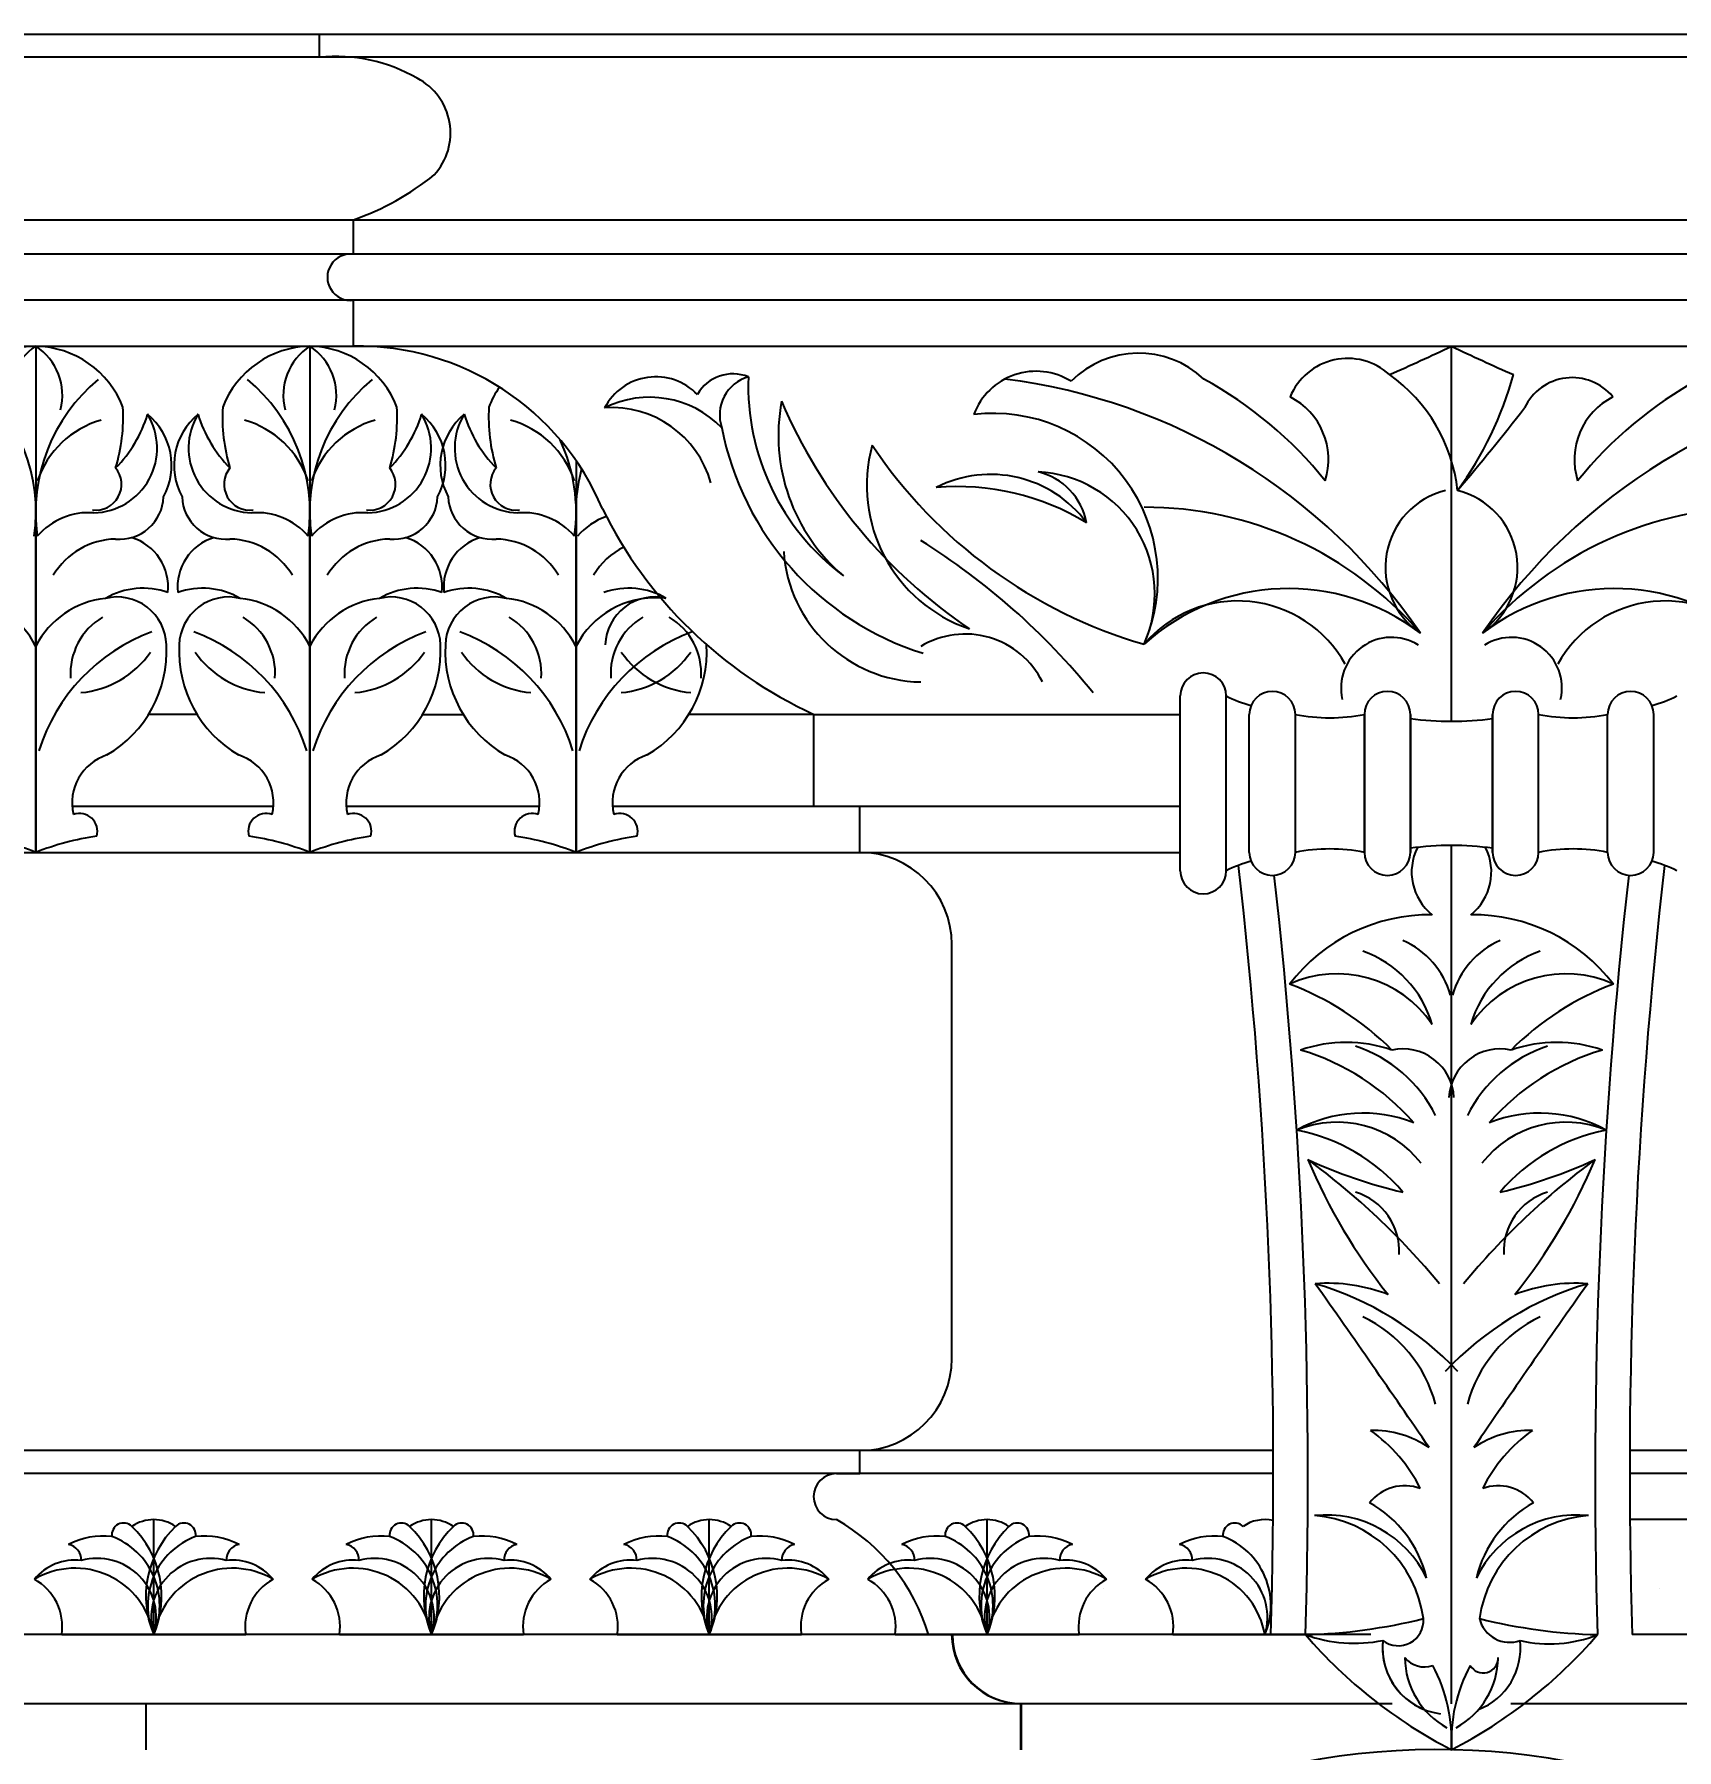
# Model space of a CAD drawing. Header units: millimetres. Extents: x 1155 to 2227, y 540 to 1342.
# Drawn here: x 1469.55 to 1487.39, y 1119.31 to 1137.94 of the extents above; entities that cross this region are included whole.
import ezdxf

# ---------------------------------------------------------------- set-up
doc = ezdxf.new("R2010")
doc.units = ezdxf.units.MM
doc.layers.add('dimension', color=4, linetype='Continuous')
doc.styles.get("Standard").update_dxf_attribs({"font": 'arial.ttf'})
doc.dimstyles.new('25', dxfattribs={"dimscale": 1.5, "dimtxt": 1, "dimasz": 0.5, "dimexe": 0.1875, "dimexo": 1, "dimgap": 0.125, "dimtad": 0, "dimtih": 1, "dimtoh": 1, "dimdec": 4, "dimzin": 4, "dimdsep": 46, "dimlunit": 4, "dimtxsty": 'Standard', "dimblk1": 'CLOSEDBLANK', "dimblk2": 'CLOSEDBLANK', "dimsah": 1, "dimcen": -1, "dimclrd": 256, "dimclre": 256, "dimclrt": 256, "dimadec": 0, "dimazin": 0, "dimtfac": 1, "dimtdec": 4, "dimtofl": 0, "dimtmove": 0, "dimatfit": 3, "dimldrblk": 'CLOSEDBLANK', "dimfxl": 1, "dimtolj": 1, "dimtzin": 4, "dimarcsym": 0})

# ---------------------------------------------------------------- blocks, each defined once
blk = doc.blocks.new('_CLOSEDBLANK')
at = {"color": 0, "linetype": 'ByBlock'}
for p, q in [((-1, 0.167), (0, 0)), ((-1, 0.167), (-1, -0.167)), ((0, 0), (-1, -0.167))]:
    blk.add_line(p, q, dxfattribs=at)
blk = doc.blocks.new('*D280')
at = {"layer": 'Defpoints', "color": 0, "transparency": 16777216}
for p in [(1506.365, 1142.233), (1411.683, 1137.945), (1506.365, 1137.695)]:
    blk.add_point(p, dxfattribs=at)
at = {"layer": 'dimension', "lineweight": -2, "transparency": 16777216}
for p, q in [((1411.683, 1139.445), (1411.683, 1142.515)), ((1506.365, 1139.195), (1506.365, 1142.515)), ((1412.433, 1142.233), (1455.213, 1142.233)), ((1505.615, 1142.233), (1462.835, 1142.233))]:
    blk.add_line(p, q, dxfattribs=at)
at = {"layer": 'dimension', "lineweight": -2, "transparency": 16777216, "xscale": 0.75, "yscale": 0.75, "zscale": 0.75, "rotation": 180}
blk.add_blockref('_CLOSEDBLANK', (1411.683, 1142.233), dxfattribs=at)
at = {"layer": 'dimension', "lineweight": -2, "transparency": 16777216, "xscale": 0.75, "yscale": 0.75, "zscale": 0.75}
blk.add_blockref('_CLOSEDBLANK', (1506.365, 1142.233), dxfattribs=at)
at = {"layer": 'dimension', "transparency": 16777216, "insert": (1459.024, 1142.233), "char_height": 1.5, "attachment_point": 5}
blk.add_mtext('\\A1;7\'-10{\\H1.000000x;\\S11/16;}"', dxfattribs=at)

msp = doc.modelspace()

# ---------------------------------------------------------------- linework, layer by layer
at = {"color": 0}
for p, q in [((1411.68296, 1137.94461), (1506.36505, 1137.94461)), ((1472.64993, 1137.69461), (1472.64993, 1137.94461)), ((1472.64993, 1137.69461), (1472.64993, 1137.94461)), ((1472.64993, 1137.69461), (1472.64993, 1137.94461)), ((1506.36505, 1137.69461), (1411.68296, 1137.69461)), ((1412.05105, 1135.93049), (1505.99695, 1135.93049)), ((1473.01803, 1135.55549), (1473.01803, 1135.93049)), ((1473.01803, 1135.55549), (1473.01803, 1135.93049)), ((1473.01803, 1135.55549), (1473.01803, 1135.93049)), ((1505.99695, 1135.55549), (1412.05105, 1135.55549)), ((1505.99695, 1135.05549), (1412.05105, 1135.05549)), ((1473.01803, 1134.55549), (1473.01803, 1135.05549)), ((1473.01803, 1134.55549), (1473.01803, 1135.05549)), ((1412.05105, 1134.55549), (1505.99695, 1134.55549)), ((1469.56699, 1134.55549), (1469.56699, 1129.05549)), ((1472.54387, 1134.55549), (1472.54387, 1129.05549)), ((1484.94572, 1130.47973), (1484.94572, 1134.55549)), ((1475.43542, 1133.31388), (1475.43542, 1129.05549)), ((1469.56699, 1129.05549), (1469.56699, 1132.49206)), ((1472.54387, 1129.05549), (1472.54387, 1132.49206)), ((1475.43542, 1129.05549), (1475.43542, 1132.49206)), ((1481.99941, 1128.85549), (1481.99941, 1130.75549)), ((1481.99941, 1128.85549), (1481.99941, 1130.75549)), ((1481.99941, 1128.85549), (1481.99941, 1130.75549)), ((1482.49941, 1128.85549), (1482.49941, 1130.75549)), ((1482.49941, 1128.85549), (1482.49941, 1130.75549)), ((1482.49941, 1128.85549), (1482.49941, 1130.75549)), ((1471.318, 1130.55549), (1470.79286, 1130.55549)), ((1473.76974, 1130.55549), (1474.20954, 1130.55549)), ((1478.01803, 1130.55549), (1476.66129, 1130.55549)), ((1478.01803, 1130.55549), (1476.66129, 1130.55549)), ((1478.01803, 1129.55549), (1478.01803, 1130.55549)), ((1478.01803, 1129.55549), (1478.01803, 1130.55549)), ((1478.01803, 1129.55549), (1478.01803, 1130.55549)), ((1478.01803, 1129.55549), (1478.01803, 1130.55549)), ((1478.01803, 1130.55549), (1481.99941, 1130.55549)), ((1482.74941, 1129.05549), (1482.74941, 1130.55549)), ((1482.74941, 1129.05549), (1482.74941, 1130.55549)), ((1482.74941, 1129.05549), (1482.74941, 1130.55549)), ((1483.24941, 1129.05549), (1483.24941, 1130.55549)), ((1483.24941, 1129.05549), (1483.24941, 1130.55549)), ((1483.24941, 1129.05549), (1483.24941, 1130.55549)), ((1483.99941, 1129.05549), (1483.99941, 1130.55549)), ((1483.99941, 1129.05549), (1483.99941, 1130.55549)), ((1483.99941, 1129.05549), (1483.99941, 1130.55549)), ((1483.99941, 1129.05549), (1483.99941, 1130.55549)), ((1483.99941, 1130.55549), (1483.99941, 1129.05549)), ((1484.49941, 1129.05549), (1484.49941, 1130.55549)), ((1484.49941, 1129.05549), (1484.49941, 1130.55549)), ((1484.49941, 1129.05549), (1484.49941, 1130.55549)), ((1484.49941, 1129.05549), (1484.49941, 1130.55549)), ((1484.49941, 1130.55549), (1484.49941, 1129.05549)), ((1485.39204, 1129.05549), (1485.39204, 1130.55549)), ((1485.39204, 1129.05549), (1485.39204, 1130.55549)), ((1485.39204, 1130.55549), (1485.39204, 1129.05549)), ((1485.89204, 1129.05549), (1485.89204, 1130.55549)), ((1485.89204, 1129.05549), (1485.89204, 1130.55549)), ((1486.64204, 1129.05549), (1486.64204, 1130.55549)), ((1486.64204, 1129.05549), (1486.64204, 1130.55549)), ((1486.64204, 1129.05549), (1486.64204, 1130.55549)), ((1487.14204, 1129.05549), (1487.14204, 1130.55549)), ((1487.14204, 1129.05549), (1487.14204, 1130.55549)), ((1487.14204, 1129.05549), (1487.14204, 1130.55549)), ((1472.14761, 1129.55549), (1469.96324, 1129.55549)), ((1475.03916, 1129.55549), (1472.94012, 1129.55549)), ((1481.99941, 1129.55549), (1475.83167, 1129.55549)), ((1478.01803, 1129.55549), (1475.83167, 1129.55549)), ((1478.51803, 1129.55549), (1478.01803, 1129.55549)), ((1478.51803, 1129.55549), (1478.01803, 1129.55549)), ((1478.51803, 1129.55549), (1478.01803, 1129.55549)), ((1481.99941, 1129.55549), (1478.01803, 1129.55549)), ((1478.51803, 1129.05549), (1478.51803, 1129.55549)), ((1478.51803, 1129.05549), (1478.51803, 1129.55549)), ((1478.51803, 1129.05549), (1478.51803, 1129.55549)), ((1478.51803, 1129.05549), (1478.51803, 1129.55549)), ((1436.0486, 1129.05549), (1481.99941, 1129.05549)), ((1484.94572, 1119.80549), (1484.94572, 1129.13125)), ((1484.94572, 1119.80549), (1484.94572, 1129.13125)), ((1484.94572, 1119.80549), (1484.94572, 1129.05549)), ((1484.94572, 1119.80549), (1484.94572, 1129.05549)), ((1484.94572, 1119.80549), (1484.94572, 1129.05549)), ((1484.94572, 1119.80549), (1484.94572, 1129.05549)), ((1484.94572, 1119.80549), (1484.94572, 1129.05549)), ((1484.94572, 1119.80549), (1484.94572, 1129.05549)), ((1479.51803, 1123.55549), (1479.51803, 1128.05549)), ((1479.51803, 1123.55549), (1479.51803, 1128.05549)), ((1479.51803, 1123.55549), (1479.51803, 1128.05549)), ((1483.0096, 1122.55549), (1435.03841, 1122.55549)), ((1478.51803, 1122.30549), (1478.51803, 1122.55549)), ((1478.51803, 1122.30549), (1478.51803, 1122.55549)), ((1478.51803, 1122.30549), (1478.51803, 1122.55549)), ((1500.49695, 1122.55549), (1486.88184, 1122.55549)), ((1483.01023, 1122.30549), (1435.03777, 1122.30549)), ((1478.26603, 1122.30549), (1478.51803, 1122.30549)), ((1478.26603, 1122.30549), (1478.51803, 1122.30549)), ((1478.26603, 1122.30549), (1478.51803, 1122.30549)), ((1500.74895, 1122.30549), (1486.88121, 1122.30549)), ((1470.84817, 1120.55549), (1470.84817, 1121.80549)), ((1470.84817, 1120.55549), (1470.84817, 1121.80549)), ((1470.84817, 1120.55549), (1470.84817, 1121.80549)), ((1473.86576, 1120.55549), (1473.86576, 1121.80549)), ((1473.86576, 1120.55549), (1473.86576, 1121.80549)), ((1473.86576, 1120.55549), (1473.86576, 1121.80549)), ((1476.88336, 1120.55549), (1476.88336, 1121.80549)), ((1476.88336, 1120.55549), (1476.88336, 1121.80549)), ((1476.88336, 1120.55549), (1476.88336, 1121.80549)), ((1478.26603, 1121.80549), (1478.26603, 1121.80549)), ((1479.90095, 1120.55549), (1479.90095, 1121.80549)), ((1479.90095, 1120.55549), (1479.90095, 1121.80549)), ((1500.75693, 1121.80549), (1486.88315, 1121.80549)), ((1472.11576, 1121.05549), (1472.11576, 1121.05549)), ((1475.13336, 1121.05549), (1475.13336, 1121.05549)), ((1478.15095, 1121.05549), (1478.15095, 1121.05549)), ((1478.76603, 1121.05549), (1478.76603, 1121.05549)), ((1478.76603, 1121.05549), (1478.76603, 1121.05549)), ((1478.76603, 1121.05549), (1478.76603, 1121.05549)), ((1481.16855, 1121.05549), (1481.16855, 1121.05549)), ((1487.20374, 1121.05549), (1487.20374, 1121.05549)), ((1484.07004, 1120.55549), (1434.6882, 1120.55549)), ((1469.84817, 1120.55549), (1469.59817, 1120.55549)), ((1469.84817, 1120.55549), (1471.84817, 1120.55549)), ((1472.86576, 1120.55549), (1472.61576, 1120.55549)), ((1472.86576, 1120.55549), (1474.86576, 1120.55549)), ((1475.88336, 1120.55549), (1475.63336, 1120.55549)), ((1475.88336, 1120.55549), (1477.88336, 1120.55549)), ((1478.90095, 1120.55549), (1478.65095, 1120.55549)), ((1478.90095, 1120.55549), (1480.90095, 1120.55549)), ((1479.51603, 1120.55549), (1479.26603, 1120.55549)), ((1479.524, 1120.55549), (1479.274, 1120.55549)), ((1481.91855, 1120.55549), (1481.66855, 1120.55549)), ((1481.91855, 1120.55549), (1483.3598, 1120.55549)), ((1499.74895, 1120.55549), (1486.90681, 1120.55549)), ((1484.30073, 1119.80549), (1433.52077, 1119.80549)), ((1470.76603, 1119.30549), (1470.76603, 1119.80549)), ((1480.26603, 1119.30549), (1480.26603, 1119.80549)), ((1480.26603, 1119.30549), (1480.26603, 1119.80549)), ((1480.274, 1119.30549), (1480.274, 1119.80549)), ((1480.274, 1119.30549), (1480.274, 1119.80549)), ((1498.74895, 1119.80549), (1485.59071, 1119.80549))]:
    msp.add_line(p, q, dxfattribs=at)
for centre, radius, start, end in [((1472.82725, 1135.93708), 1.76645, 59.990026, 95.761314), ((1472.82725, 1135.93708), 1.76645, 59.990026, 95.761314), ((1472.82725, 1135.93708), 1.76645, 59.990026, 95.761314), ((1473.4032, 1136.87217), 0.66938, 317.324652, 62.648258), ((1473.4032, 1136.87217), 0.66938, 317.324652, 62.648258), ((1473.4032, 1136.87217), 0.66938, 317.324652, 62.648258), ((1472.09269, 1138.62685), 2.85072, 288.941224, 309.223388), ((1472.09269, 1138.62685), 2.85072, 288.941224, 309.223388), ((1472.09269, 1138.62685), 2.85072, 288.941224, 309.223388), ((1472.98678, 1135.30549), 0.25195, 82.874984, 277.125016), ((1472.98678, 1135.30549), 0.25195, 82.874984, 277.125016), ((1472.98678, 1135.30549), 0.25195, 82.874984, 277.125016), ((1469.58753, 1133.51749), 1.03821, 91.133942, 158.684675), ((1469.91647, 1134.02123), 0.63842, 123.190165, 194.307184), ((1469.54644, 1133.51749), 1.03821, 21.315325, 88.866058), ((1469.21751, 1134.02123), 0.63842, 345.692816, 56.809835), ((1472.56442, 1133.51749), 1.03821, 91.133942, 158.684675), ((1472.89335, 1134.02123), 0.63842, 123.190165, 194.307184), ((1472.52332, 1133.51749), 1.03821, 21.315325, 88.866058), ((1472.19439, 1134.02123), 0.63842, 345.692816, 56.809835), ((1473.0671, 1131.67693), 2.87898, 22.750633, 90.97675), ((1473.0671, 1131.67693), 2.87898, 22.750633, 90.97675), ((1481.5476, 1133.4475), 1.03215, 46.720897, 135.266041), ((1483.81742, 1133.7458), 0.677, 47.735934, 157.461912), ((1474.09222, 1157.33028), 25.22874, 293.798929, 295.480482), ((1495.79922, 1157.33028), 25.22874, 244.519518, 246.201071), ((1467.69887, 1132.75121), 1.86973, 352.032881, 50.503631), ((1471.43511, 1132.75121), 1.86973, 129.496369, 187.967119), ((1470.67575, 1132.75121), 1.86973, 352.032881, 50.503631), ((1474.41199, 1132.75121), 1.86973, 129.496369, 187.967119), ((1476.30219, 1133.59541), 0.6273, 43.885597, 152.34146), ((1477.13948, 1133.81301), 0.44223, 67.582226, 150.575163), ((1477.42695, 1133.80772), 0.43081, 106.009133, 198.634303), ((1479.88877, 1134.12762), 2.58235, 177.90929, 233.171571), ((1480.43253, 1133.56218), 0.72115, 58.02784, 159.584833), ((1479.28799, 1127.8133), 6.43629, 34.25337, 82.806291), ((1480.10787, 1130.29424), 4.45618, 38.912856, 61.192141), ((1483.23719, 1132.79271), 1.78515, 6.306758, 54.543446), ((1481.89911, 1135.26653), 3.85684, 323.802797, 344.66915), ((1490.60345, 1127.8133), 6.43629, 97.193709, 145.74663), ((1486.25713, 1133.64076), 0.57307, 39.500891, 154.596149), ((1489.78357, 1130.29424), 4.45618, 118.807859, 141.087144), ((1475.45596, 1133.51749), 1.03821, 145.120162, 158.684675), ((1476.23397, 1132.90488), 1.09606, 44.276849, 116.403365), ((1482.84146, 1133.32153), 0.76844, 342.724746, 62.848961), ((1487.04998, 1133.32153), 0.76844, 117.151039, 197.275254), ((1470.18103, 1133.44833), 0.70378, 271.389679, 31.461111), ((1468.60852, 1133.78787), 1.90811, 343.118332, 3.214794), ((1469.44458, 1134.21832), 1.3961, 315.15293, 343.236545), ((1470.32091, 1133.26117), 0.72074, 331.587373, 50.293636), ((1471.78995, 1133.26117), 0.72074, 129.706364, 208.412627), ((1471.92983, 1133.44833), 0.70378, 148.538889, 268.610321), ((1472.66628, 1134.21832), 1.3961, 196.763455, 224.84707), ((1473.50234, 1133.78787), 1.90811, 176.785206, 196.881668), ((1473.15791, 1133.44833), 0.70378, 271.389679, 31.461111), ((1471.5854, 1133.78787), 1.90811, 343.118332, 3.214794), ((1472.42146, 1134.21832), 1.3961, 315.15293, 343.236545), ((1473.29779, 1133.26117), 0.72074, 331.587373, 50.293636), ((1474.6815, 1133.26117), 0.72074, 129.706364, 208.412627), ((1474.82138, 1133.44833), 0.70378, 148.538889, 268.610321), ((1475.55783, 1134.21832), 1.3961, 196.763455, 224.84707), ((1476.39389, 1133.78787), 1.90811, 176.785206, 196.881668), ((1475.82377, 1132.77254), 1.11674, 15.470735, 93.964249), ((1479.63125, 1133.58575), 1.99779, 169.278663, 229.765813), ((1482.87981, 1136.17807), 5.66488, 203.079382, 235.960141), ((1479.96699, 1132.03662), 1.78951, 336.299178, 96.74939), ((1465.2875, 1149.7249), 25.86763, 319.684975, 322.245289), ((1470.5624, 1132.7589), 1.034, 106.004017, 161.224147), ((1471.54846, 1132.7589), 1.034, 18.775853, 73.995983), ((1473.53928, 1132.7589), 1.034, 106.004017, 161.224147), ((1474.44001, 1132.7589), 1.034, 18.775853, 73.995983), ((1480.16874, 1134.27973), 3.20847, 190.953721, 252.518492), ((1473.5673, 1132.75121), 1.86973, 352.032881, 24.907183), ((1480.24173, 1133.04258), 1.6473, 164.654486, 251.123567), ((1483.09906, 1136.45478), 5.35015, 213.799907, 253.790574), ((1470.21728, 1133.0551), 0.28118, 262.731829, 39.449804), ((1471.89358, 1133.0551), 0.28118, 140.550196, 277.268171), ((1473.19416, 1133.0551), 0.28118, 262.731829, 39.449804), ((1474.78513, 1133.0551), 0.28118, 140.550196, 277.268171), ((1477.30353, 1132.75121), 1.86973, 165.334786, 177.62108), ((1479.93868, 1131.86558), 1.2969, 36.519124, 117.065019), ((1480.39628, 1131.86347), 1.32691, 335.694325, 87.499342), ((1480.29745, 1132.51215), 0.69487, 10.380735, 76.965109), ((1470.4769, 1132.93705), 0.4783, 264.902508, 357.745568), ((1471.63396, 1132.93705), 0.4783, 182.254432, 275.097492), ((1473.45378, 1132.93705), 0.4783, 264.902508, 357.745568), ((1474.5255, 1132.93705), 0.4783, 182.254432, 275.097492), ((1479.57905, 1130.33327), 2.69706, 58.682109, 94.902034), ((1485.09095, 1132.15162), 0.86338, 104.149094, 235.983604), ((1484.80049, 1132.15162), 0.86338, 304.016396, 75.850906), ((1470.14136, 1132.00884), 0.7381, 85.591499, 139.104718), ((1471.9695, 1132.00884), 0.7381, 40.895282, 94.408501), ((1473.11824, 1132.00884), 0.7381, 85.591499, 139.104718), ((1474.86104, 1132.00884), 0.7381, 40.895282, 94.408501), ((1476.00979, 1132.00884), 0.7381, 109.357988, 139.104718), ((1480.02443, 1134.91356), 4.79775, 206.266984, 245.279212), ((1480.02443, 1134.91356), 4.79775, 206.266984, 245.279212), ((1480.02443, 1134.91356), 4.79775, 206.266984, 245.279212), ((1480.02443, 1134.91356), 4.79775, 206.266984, 245.279212), ((1481.61415, 1128.84995), 3.95606, 40.820336, 90.124223), ((1481.61415, 1128.84995), 3.95606, 40.820336, 90.124223), ((1488.27729, 1128.84995), 3.95606, 89.875777, 139.179664), ((1470.45229, 1131.64974), 0.8111, 91.263377, 149.019394), ((1470.44096, 1131.93881), 0.56352, 353.882595, 72.769984), ((1471.6699, 1131.93881), 0.56352, 107.230016, 186.117405), ((1471.65857, 1131.64974), 0.8111, 30.980606, 88.736623), ((1473.42917, 1131.64974), 0.8111, 91.263377, 149.019394), ((1473.41784, 1131.93881), 0.56352, 353.882595, 72.769984), ((1474.56145, 1131.93881), 0.56352, 107.230016, 186.117405), ((1474.55012, 1131.64974), 0.8111, 30.980606, 88.736623), ((1476.32071, 1131.64974), 0.8111, 116.85492, 149.019394), ((1479.20574, 1132.42469), 1.51778, 183.764565, 269.025796), ((1475.15078, 1126.00219), 7.59961, 39.03559, 57.982463), ((1468.70896, 1130.86056), 0.96072, 26.918806, 83.949899), ((1470.42502, 1130.86056), 0.96072, 96.050101, 153.081194), ((1470.7298, 1131.12186), 0.8041, 70.268869, 120.328261), ((1470.4501, 1131.29463), 0.53638, 1.697813, 103.623138), ((1471.38106, 1131.12186), 0.8041, 59.671739, 109.731131), ((1471.66076, 1131.29463), 0.53638, 76.376862, 178.302187), ((1471.68584, 1130.86056), 0.96072, 26.918806, 83.949899), ((1473.4019, 1130.86056), 0.96072, 96.050101, 153.081194), ((1473.70668, 1131.12186), 0.8041, 70.268869, 120.328261), ((1473.42698, 1131.29463), 0.53638, 1.697813, 103.623138), ((1474.27261, 1131.12186), 0.8041, 59.671739, 109.731131), ((1474.55231, 1131.29463), 0.53638, 76.376862, 178.302187), ((1474.57738, 1130.86056), 0.96072, 26.918806, 83.949899), ((1476.29345, 1130.86056), 0.96072, 86.147585, 153.081194), ((1476.00997, 1131.12186), 0.8041, 59.671739, 109.731131), ((1476.28967, 1131.29463), 0.53638, 76.376862, 178.302187), ((1483.17794, 1129.57588), 2.34626, 52.447728, 132.07954), ((1483.17794, 1129.57588), 2.34626, 52.447728, 132.07954), ((1482.62361, 1130.4512), 1.33661, 29.076696, 139.610182), ((1482.62361, 1130.4512), 1.33661, 29.076696, 139.610182), ((1486.7135, 1129.57588), 2.34626, 47.92046, 127.552272), ((1487.26783, 1130.4512), 1.33661, 40.389818, 150.923304), ((1470.65497, 1130.99903), 0.71137, 120.647734, 184.069144), ((1471.45589, 1130.99903), 0.71137, 355.930856, 59.352266), ((1473.63185, 1130.99903), 0.71137, 120.647734, 184.069144), ((1474.34743, 1130.99903), 0.71137, 355.930856, 59.352266), ((1476.5234, 1130.99903), 0.71137, 120.647734, 184.069144), ((1476.5234, 1130.99903), 0.71137, 120.647734, 184.069144), ((1476.0848, 1130.99903), 0.71137, 355.930856, 59.352266), ((1471.53282, 1129.55301), 2.02618, 110.36237, 162.556133), ((1470.57804, 1129.55301), 2.02618, 17.443867, 69.63763), ((1474.5097, 1129.55301), 2.02618, 110.36237, 162.556133), ((1473.46959, 1129.55301), 2.02618, 17.443867, 69.63763), ((1477.40124, 1129.55301), 2.02618, 110.36237, 162.556133), ((1479.66443, 1130.49367), 0.93412, 26.271245, 121.242997), ((1484.29502, 1130.84274), 0.54939, 58.038012, 193.104435), ((1485.59642, 1130.84274), 0.54939, 346.895565, 121.961988), ((1469.96637, 1131.81483), 1.02728, 275.007691, 325.479458), ((1469.68115, 1131.24251), 1.30687, 300.282586, 2.983372), ((1472.42971, 1131.24251), 1.30687, 177.016628, 239.717414), ((1472.14449, 1131.81483), 1.02728, 214.520542, 264.992309), ((1472.94325, 1131.81483), 1.02728, 275.007691, 325.479458), ((1472.65803, 1131.24251), 1.30687, 300.282586, 2.983372), ((1475.32126, 1131.24251), 1.30687, 177.016628, 239.717414), ((1475.03604, 1131.81483), 1.02728, 214.520542, 264.992309), ((1475.8348, 1131.81483), 1.02728, 275.007691, 325.479458), ((1475.8348, 1131.81483), 1.02728, 275.007691, 325.479458), ((1476.7734, 1131.81483), 1.02728, 214.520542, 264.992309), ((1475.54957, 1131.24251), 1.30687, 300.282586, 3.052571), ((1475.54957, 1131.24251), 1.30687, 300.282586, 3.052571), ((1482.24941, 1130.75549), 0.25, 0, 180), ((1482.24941, 1130.75549), 0.25, 0, 180), ((1482.24941, 1130.75549), 0.25, 0, 180), ((1482.24941, 1130.75549), 0.25, 0, 180), ((1483.1677, 1132.07789), 1.48168, 243.189489, 254.365222), ((1483.1677, 1132.07789), 1.48168, 243.189489, 254.365222), ((1483.1677, 1132.07789), 1.48168, 243.189489, 254.365222), ((1483.1677, 1132.07789), 1.48168, 243.189489, 254.365222), ((1482.99941, 1130.55549), 0.25, 0, 180), ((1482.99941, 1130.55549), 0.25, 0, 180), ((1482.99941, 1130.55549), 0.25, 0, 180), ((1482.99941, 1130.55549), 0.25, 0, 180), ((1484.24941, 1130.55549), 0.25, 0, 180), ((1484.24941, 1130.55549), 0.25, 0, 180), ((1484.24941, 1130.55549), 0.25, 0, 180), ((1484.24941, 1130.55549), 0.25, 0, 180), ((1484.24941, 1130.55549), 0.25, 0, 180), ((1484.24941, 1130.55549), 0.25, 0, 180), ((1484.24941, 1130.55549), 0.25, 0, 180), ((1485.64204, 1130.55549), 0.25, 0, 180), ((1485.64204, 1130.55549), 0.25, 0, 180), ((1485.64204, 1130.55549), 0.25, 0, 180), ((1485.64204, 1130.55549), 0.25, 0, 180), ((1485.64204, 1130.55549), 0.25, 0, 180), ((1486.89204, 1130.55549), 0.25, 0, 180), ((1486.89204, 1130.55549), 0.25, 0, 180), ((1486.89204, 1130.55549), 0.25, 0, 180), ((1486.72374, 1132.07789), 1.48168, 285.634778, 296.810511), ((1486.72374, 1132.07789), 1.48168, 285.634778, 296.810511), ((1486.72374, 1132.07789), 1.48168, 285.634778, 296.810511), ((1483.62441, 1132.4175), 1.8994, 258.613236, 281.386764), ((1483.62441, 1132.4175), 1.8994, 258.613236, 281.386764), ((1483.62441, 1132.4175), 1.8994, 258.613236, 281.386764), ((1483.62441, 1132.4175), 1.8994, 258.613236, 281.386764), ((1484.94572, 1133.71767), 3.23794, 262.07718, 277.92282), ((1484.94572, 1133.71767), 3.23794, 262.07718, 277.92282), ((1484.94572, 1133.71767), 3.23794, 262.07718, 277.92282), ((1486.26704, 1132.4175), 1.8994, 258.613236, 281.386764), ((1486.26704, 1132.4175), 1.8994, 258.613236, 281.386764), ((1486.26704, 1132.4175), 1.8994, 258.613236, 281.386764), ((1470.5071, 1129.59487), 0.54528, 107.828417, 193.467579), ((1471.60376, 1129.59487), 0.54528, 346.532421, 72.171583), ((1473.48398, 1129.59487), 0.54528, 107.828417, 193.467579), ((1474.4953, 1129.59487), 0.54528, 346.532421, 72.171583), ((1476.37553, 1129.59487), 0.54528, 107.828417, 193.467579), ((1476.37553, 1129.59487), 0.54528, 107.828417, 193.467579), ((1470.04201, 1129.28432), 0.19479, 344.285291, 109.55433), ((1472.06885, 1129.28432), 0.19479, 70.44567, 195.714709), ((1473.01889, 1129.28432), 0.19479, 344.285291, 109.55433), ((1474.9604, 1129.28432), 0.19479, 70.44567, 195.714709), ((1475.91044, 1129.28432), 0.19479, 344.285291, 109.55433), ((1475.91044, 1129.28432), 0.19479, 344.285291, 109.55433), ((1468.48243, 1126.30906), 2.95282, 68.451057, 81.782804), ((1470.65155, 1126.30906), 2.95282, 98.217196, 111.548943), ((1471.45931, 1126.30906), 2.95282, 68.451057, 81.782804), ((1473.62843, 1126.30906), 2.95282, 98.217196, 111.548943), ((1474.35086, 1126.30906), 2.95282, 68.451057, 81.782804), ((1476.51998, 1126.30906), 2.95282, 98.217196, 111.548943), ((1478.51803, 1128.05549), 1, 0, 90), ((1478.51803, 1128.05549), 1, 0, 90), ((1482.99941, 1129.05549), 0.25, 180, 0), ((1482.99941, 1129.05549), 0.25, 180, 0), ((1482.99941, 1129.05549), 0.25, 180, 0), ((1482.99941, 1129.05549), 0.25, 180, 0), ((1482.99941, 1129.05549), 0.25, 180, 0), ((1482.99941, 1129.05549), 0.25, 180, 0), ((1482.99941, 1129.05549), 0.25, 180, 0), ((1482.99941, 1129.05549), 0.25, 180, 0), ((1482.99941, 1129.05549), 0.25, 180, 0), ((1482.99941, 1129.05549), 0.25, 180, 0), ((1482.99941, 1129.05549), 0.25, 180, 0), ((1482.99941, 1129.05549), 0.25, 180, 0), ((1483.62441, 1127.19348), 1.8994, 78.613236, 101.386764), ((1483.62441, 1127.19348), 1.8994, 78.613236, 101.386764), ((1483.62441, 1127.19348), 1.8994, 78.613236, 101.386764), ((1483.62441, 1127.19348), 1.8994, 78.613236, 101.386764), ((1483.62441, 1127.19348), 1.8994, 78.613236, 101.386764), ((1483.62441, 1127.19348), 1.8994, 78.613236, 101.386764), ((1483.62441, 1127.19348), 1.8994, 78.613236, 101.386764), ((1483.62441, 1127.19348), 1.8994, 78.613236, 101.386764), ((1483.62441, 1127.19348), 1.8994, 78.613236, 101.386764), ((1484.24941, 1129.05549), 0.25, 180, 0), ((1484.24941, 1129.05549), 0.25, 180, 0), ((1484.24941, 1129.05549), 0.25, 180, 0), ((1484.24941, 1129.05549), 0.25, 180, 0), ((1484.24941, 1129.05549), 0.25, 180, 0), ((1484.24941, 1129.05549), 0.25, 180, 0), ((1484.24941, 1129.05549), 0.25, 180, 0), ((1484.24941, 1129.05549), 0.25, 180, 0), ((1484.24941, 1129.05549), 0.25, 180, 0), ((1484.24941, 1129.05549), 0.25, 180, 0), ((1484.24941, 1129.05549), 0.25, 180, 0), ((1484.24941, 1129.05549), 0.25, 180, 0), ((1484.24941, 1129.05549), 0.25, 180, 0), ((1484.24941, 1129.05549), 0.25, 180, 0), ((1484.24941, 1129.05549), 0.25, 180, 0), ((1484.24941, 1129.05549), 0.25, 180, 0), ((1484.24941, 1129.05549), 0.25, 180, 0), ((1484.24941, 1129.05549), 0.25, 180, 0), ((1484.24941, 1129.05549), 0.25, 180, 0), ((1484.24941, 1129.05549), 0.25, 180, 0), ((1484.24941, 1129.05549), 0.25, 180, 0), ((1484.24941, 1129.05549), 0.25, 180, 0), ((1484.24941, 1129.05549), 0.25, 180, 0), ((1484.24941, 1129.05549), 0.25, 180, 0), ((1484.94572, 1125.89331), 3.23794, 82.07718, 97.92282), ((1484.94572, 1125.89331), 3.23794, 82.07718, 97.92282), ((1484.94572, 1125.89331), 3.23794, 82.07718, 97.92282), ((1484.94572, 1125.89331), 3.23794, 82.07718, 97.92282), ((1484.94572, 1125.89331), 3.23794, 82.07718, 97.92282), ((1484.94572, 1125.89331), 3.23794, 82.07718, 97.92282), ((1485.10782, 1128.84223), 0.59537, 153.262803, 231.264279), ((1485.10782, 1128.84223), 0.59537, 153.262803, 231.264279), ((1485.10782, 1128.84223), 0.59537, 153.262803, 231.264279), ((1484.78362, 1128.84223), 0.59537, 308.735721, 26.737197), ((1484.78362, 1128.84223), 0.59537, 308.735721, 26.737197), ((1484.78362, 1128.84223), 0.59537, 308.735721, 26.737197), ((1485.64204, 1129.05549), 0.25, 180, 0), ((1485.64204, 1129.05549), 0.25, 180, 0), ((1485.64204, 1129.05549), 0.25, 180, 0), ((1485.64204, 1129.05549), 0.25, 180, 0), ((1485.64204, 1129.05549), 0.25, 180, 0), ((1485.64204, 1129.05549), 0.25, 180, 0), ((1486.26704, 1127.19348), 1.8994, 78.613236, 101.386764), ((1486.26704, 1127.19348), 1.8994, 78.613236, 101.386764), ((1486.26704, 1127.19348), 1.8994, 78.613236, 101.386764), ((1486.89204, 1129.05549), 0.25, 180, 0), ((1486.89204, 1129.05549), 0.25, 180, 0), ((1486.89204, 1129.05549), 0.25, 180, 0), ((1486.89204, 1129.05549), 0.25, 180, 0), ((1486.89204, 1129.05549), 0.25, 180, 0), ((1486.89204, 1129.05549), 0.25, 180, 0), ((1482.24941, 1128.85549), 0.25, 180, 0), ((1482.24941, 1128.85549), 0.25, 180, 0), ((1482.24941, 1128.85549), 0.25, 180, 0), ((1482.24941, 1128.85549), 0.25, 180, 0), ((1482.24941, 1128.85549), 0.25, 180, 0), ((1482.24941, 1128.85549), 0.25, 180, 0), ((1483.1677, 1127.53309), 1.48168, 105.634778, 116.810511), ((1483.1677, 1127.53309), 1.48168, 105.634778, 116.810511), ((1483.1677, 1127.53309), 1.48168, 105.634778, 116.810511), ((1483.1677, 1127.53309), 1.48168, 105.634778, 116.810511), ((1483.1677, 1127.53309), 1.48168, 105.634778, 116.810511), ((1483.1677, 1127.53309), 1.48168, 105.634778, 116.810511), ((1424.77625, 1122.28215), 58.23399, 358.300912, 6.539471), ((1424.77625, 1122.28215), 58.23399, 358.300912, 6.539471), ((1424.77625, 1122.28215), 58.60899, 358.311786, 6.391337), ((1424.77625, 1122.28215), 58.60899, 358.311786, 6.391337), ((1424.77625, 1122.28215), 58.60899, 358.311786, 6.391337), ((1424.77625, 1122.28215), 58.60899, 358.311786, 6.391337), ((1424.77625, 1122.28215), 58.60899, 358.311786, 6.391337), ((1424.77625, 1122.28215), 58.60899, 358.311786, 6.391337), ((1545.11519, 1122.28215), 58.60899, 173.608663, 181.688214), ((1545.11519, 1122.28215), 58.60899, 173.608663, 181.688214), ((1545.11519, 1122.28215), 58.23399, 173.460529, 181.699088), ((1545.11519, 1122.28215), 58.23399, 173.460529, 181.699088), ((1486.72374, 1127.53309), 1.48168, 63.189489, 74.365222), ((1486.72374, 1127.53309), 1.48168, 63.189489, 74.365222), ((1486.72374, 1127.53309), 1.48168, 63.189489, 74.365222), ((1484.713, 1126.45559), 1.92236, 89.335899, 142.565387), ((1484.713, 1126.45559), 1.92236, 89.335899, 142.565387), ((1484.713, 1126.45559), 1.92236, 89.335899, 142.565387), ((1484.713, 1126.45559), 1.92236, 89.335899, 142.565387), ((1485.17844, 1126.45559), 1.92236, 37.434613, 90.664101), ((1485.17844, 1126.45559), 1.92236, 37.434613, 90.664101), ((1484.04848, 1127.25658), 0.9202, 15.574396, 66.279583), ((1484.04848, 1127.25658), 0.9202, 15.574396, 66.279583), ((1485.84296, 1127.25658), 0.9202, 113.720417, 164.425604), ((1485.84296, 1127.25658), 0.9202, 113.720417, 164.425604), ((1483.58623, 1126.85245), 1.19677, 16.234118, 70.710832), ((1483.58623, 1126.85245), 1.19677, 16.234118, 70.710832), ((1486.30521, 1126.85245), 1.19677, 109.289168, 163.765882), ((1486.30521, 1126.85245), 1.19677, 109.289168, 163.765882), ((1483.7028, 1126.49096), 1.2452, 33.986277, 114.493231), ((1483.7028, 1126.49096), 1.2452, 33.986277, 114.493231), ((1486.18865, 1126.49096), 1.2452, 65.506769, 146.013723), ((1486.18865, 1126.49096), 1.2452, 65.506769, 146.013723), ((1482.08563, 1124.69344), 3.13063, 45.029015, 69.410924), ((1482.08563, 1124.69344), 3.13063, 45.029015, 69.410924), ((1482.08563, 1124.69344), 3.13063, 45.029015, 69.410924), ((1482.08563, 1124.69344), 3.13063, 45.029015, 69.410924), ((1487.80581, 1124.69344), 3.13063, 110.589076, 134.970985), ((1487.80581, 1124.69344), 3.13063, 110.589076, 134.970985), ((1483.8026, 1125.45933), 1.53133, 71.117119, 108.882881), ((1483.8026, 1125.45933), 1.53133, 71.117119, 108.882881), ((1483.8026, 1125.45933), 1.53133, 71.117119, 108.882881), ((1483.8026, 1125.45933), 1.53133, 71.117119, 108.882881), ((1483.43398, 1125.52858), 1.49619, 26.485411, 71.754833), ((1483.43398, 1125.52858), 1.49619, 26.485411, 71.754833), ((1484.41693, 1126.36457), 0.5565, 2.826425, 102.319472), ((1484.41693, 1126.36457), 0.5565, 2.826425, 102.319472), ((1485.47451, 1126.36457), 0.5565, 77.680528, 177.173575), ((1485.47451, 1126.36457), 0.5565, 77.680528, 177.173575), ((1486.45746, 1125.52858), 1.49619, 108.245167, 153.514589), ((1486.45746, 1125.52858), 1.49619, 108.245167, 153.514589), ((1486.08884, 1125.45933), 1.53133, 71.117119, 108.882881), ((1486.08884, 1125.45933), 1.53133, 71.117119, 108.882881), ((1482.55947, 1124.39861), 2.61861, 41.00312, 73.412938), ((1482.55947, 1124.39861), 2.61861, 41.00312, 73.412938), ((1482.55947, 1124.39861), 2.61861, 41.00312, 73.412938), ((1482.55947, 1124.39861), 2.61861, 41.00312, 73.412938), ((1487.33197, 1124.39861), 2.61861, 106.587062, 138.99688), ((1487.33197, 1124.39861), 2.61861, 106.587062, 138.99688), ((1483.98427, 1124.73621), 1.48652, 68.226882, 118.906453), ((1483.98427, 1124.73621), 1.48652, 68.226882, 118.906453), ((1483.98427, 1124.73621), 1.48652, 68.226882, 118.906453), ((1483.98427, 1124.73621), 1.48652, 68.226882, 118.906453), ((1485.90717, 1124.73621), 1.48652, 61.093547, 111.773118), ((1485.90717, 1124.73621), 1.48652, 61.093547, 111.773118), ((1483.7028, 1124.96348), 1.15958, 38.138859, 112.143912), ((1483.7028, 1124.96348), 1.15958, 38.138859, 112.143912), ((1482.87932, 1124.05454), 2.02028, 40.36448, 78.973881), ((1482.87932, 1124.05454), 2.02028, 40.36448, 78.973881), ((1482.87932, 1124.05454), 2.02028, 40.36448, 78.973881), ((1482.87932, 1124.05454), 2.02028, 40.36448, 78.973881), ((1486.18865, 1124.96348), 1.15958, 67.856088, 141.861141), ((1486.18865, 1124.96348), 1.15958, 67.856088, 141.861141), ((1487.01212, 1124.05454), 2.02028, 101.026119, 139.63552), ((1487.01212, 1124.05454), 2.02028, 101.026119, 139.63552), ((1489.09469, 1128.1161), 6.19199, 202.791533, 218.620341), ((1485.70613, 1130.79376), 5.58132, 245.438775, 256.663116), ((1489.09469, 1128.1161), 6.19199, 202.791533, 218.620341), ((1485.70613, 1130.79376), 5.58132, 245.438775, 256.663116), ((1478.70527, 1119.33132), 7.91792, 39.505659, 53.759388), ((1489.09469, 1128.1161), 6.19199, 202.791533, 218.620341), ((1485.70613, 1130.79376), 5.58132, 245.438775, 256.663116), ((1489.09469, 1128.1161), 6.19199, 202.791533, 218.620341), ((1485.70613, 1130.79376), 5.58132, 245.438775, 256.663116), ((1478.70527, 1119.33132), 7.91792, 39.505659, 53.759388), ((1491.18617, 1119.33132), 7.91792, 126.240612, 140.494341), ((1491.18617, 1119.33132), 7.91792, 126.240612, 140.494341), ((1484.18531, 1130.79376), 5.58132, 283.336884, 294.561225), ((1484.18531, 1130.79376), 5.58132, 283.336884, 294.561225), ((1480.79675, 1128.1161), 6.19199, 321.379659, 337.208467), ((1480.79675, 1128.1161), 6.19199, 321.379659, 337.208467), ((1483.71257, 1124.72463), 0.66596, 356.585596, 73.437475), ((1483.71257, 1124.72463), 0.66596, 356.585596, 73.437475), ((1486.17887, 1124.72463), 0.66596, 106.562525, 183.414404), ((1486.17887, 1124.72463), 0.66596, 106.562525, 183.414404), ((1483.60299, 1122.56372), 1.80986, 68.819846, 94.362331), ((1483.60299, 1122.56372), 1.80986, 68.819846, 94.362331), ((1483.60299, 1122.56372), 1.80986, 68.819846, 94.362331), ((1483.60299, 1122.56372), 1.80986, 68.819846, 94.362331), ((1385.8439, 1055.20311), 119.64018, 34.27929, 35.317748), ((1385.8439, 1055.20311), 119.64018, 34.27929, 35.317748), ((1482.48719, 1121.04467), 3.46462, 43.169542, 73.601247), ((1385.8439, 1055.20311), 119.64018, 34.27929, 35.317748), ((1385.8439, 1055.20311), 119.64018, 34.27929, 35.317748), ((1482.48719, 1121.04467), 3.46462, 43.169542, 73.601247), ((1487.40425, 1121.04467), 3.46462, 106.398753, 136.830458), ((1487.40425, 1121.04467), 3.46462, 106.398753, 136.830458), ((1584.04754, 1055.20311), 119.64018, 144.682252, 145.72071), ((1584.04754, 1055.20311), 119.64018, 144.682252, 145.72071), ((1486.28845, 1122.56372), 1.80986, 85.637669, 111.180154), ((1486.28845, 1122.56372), 1.80986, 85.637669, 111.180154), ((1483.3514, 1122.68051), 1.47165, 14.964842, 64.646301), ((1483.3514, 1122.68051), 1.47165, 14.964842, 64.646301), ((1486.54004, 1122.68051), 1.47165, 115.353699, 165.035158), ((1486.54004, 1122.68051), 1.47165, 115.353699, 165.035158), ((1478.51803, 1123.55549), 1, 270, 0), ((1478.51803, 1123.55549), 1, 270, 0), ((1478.51803, 1123.55549), 1, 270, 0), ((1484.09068, 1121.68071), 1.09426, 55.985389, 91.276232), ((1484.09068, 1121.68071), 1.09426, 55.985389, 91.276232), ((1484.09068, 1121.68071), 1.09426, 55.985389, 91.276232), ((1484.09068, 1121.68071), 1.09426, 55.985389, 91.276232), ((1484.09068, 1121.68071), 1.09426, 55.985389, 91.276232), ((1484.09068, 1121.68071), 1.09426, 55.985389, 91.276232), ((1483.0851, 1121.38778), 1.69891, 26.404505, 54.721769), ((1483.0851, 1121.38778), 1.69891, 26.404505, 54.721769), ((1483.0851, 1121.38778), 1.69891, 26.404505, 54.721769), ((1483.0851, 1121.38778), 1.69891, 26.404505, 54.721769), ((1483.0851, 1121.38778), 1.69891, 26.404505, 54.721769), ((1483.0851, 1121.38778), 1.69891, 26.404505, 54.721769), ((1485.80077, 1121.68071), 1.09426, 88.723768, 124.014611), ((1485.80077, 1121.68071), 1.09426, 88.723768, 124.014611), ((1486.80634, 1121.38778), 1.69891, 125.278231, 153.595495), ((1486.80634, 1121.38778), 1.69891, 125.278231, 153.595495), ((1478.26603, 1122.05549), 0.25, 90, 270), ((1478.26603, 1122.05549), 0.25, 90, 270), ((1478.26603, 1122.05549), 0.25, 90, 270), ((1484.4386, 1121.68384), 0.48927, 69.895496, 141.510606), ((1484.4386, 1121.68384), 0.48927, 69.895496, 141.510606), ((1484.4386, 1121.68384), 0.48927, 69.895496, 141.510606), ((1484.4386, 1121.68384), 0.48927, 69.895496, 141.510606), ((1484.4386, 1121.68384), 0.48927, 69.895496, 141.510606), ((1484.4386, 1121.68384), 0.48927, 69.895496, 141.510606), ((1485.45284, 1121.68384), 0.48927, 38.489394, 110.104504), ((1485.45284, 1121.68384), 0.48927, 38.489394, 110.104504), ((1483.43962, 1120.87811), 1.26969, 13.298994, 60.976588), ((1483.43962, 1120.87811), 1.26969, 13.298994, 60.976588), ((1483.43962, 1120.87811), 1.26969, 13.298994, 60.976588), ((1483.43962, 1120.87811), 1.26969, 13.298994, 60.976588), ((1483.43962, 1120.87811), 1.26969, 13.298994, 60.976588), ((1483.43962, 1120.87811), 1.26969, 13.298994, 60.976588), ((1486.45182, 1120.87811), 1.26969, 119.023412, 166.701006), ((1486.45182, 1120.87811), 1.26969, 119.023412, 166.701006), ((1470.52012, 1121.64018), 0.12831, 45.047105, 188.082998), ((1470.84817, 1121.39008), 0.41541, 55.148038, 124.851962), ((1470.84817, 1121.39008), 0.41541, 55.148038, 124.851962), ((1469.87797, 1120.97127), 1.05553, 336.802137, 46.032557), ((1471.81836, 1120.97127), 1.05553, 133.967443, 203.197863), ((1471.17621, 1121.64018), 0.12831, 351.917002, 134.952895), ((1471.17621, 1121.64018), 0.12831, 351.917002, 134.952895), ((1473.53772, 1121.64018), 0.12831, 45.047105, 188.082998), ((1473.86576, 1121.39008), 0.41541, 55.148038, 124.851962), ((1473.86576, 1121.39008), 0.41541, 55.148038, 124.851962), ((1472.89557, 1120.97127), 1.05553, 336.802137, 46.032557), ((1474.83596, 1120.97127), 1.05553, 133.967443, 203.197863), ((1474.1938, 1121.64018), 0.12831, 351.917002, 134.952895), ((1474.1938, 1121.64018), 0.12831, 351.917002, 134.952895), ((1476.55531, 1121.64018), 0.12831, 45.047105, 188.082998), ((1476.88336, 1121.39008), 0.41541, 55.148038, 124.851962), ((1476.88336, 1121.39008), 0.41541, 55.148038, 124.851962), ((1475.91316, 1120.97127), 1.05553, 336.802137, 46.032557), ((1477.85355, 1120.97127), 1.05553, 133.967443, 203.197863), ((1477.2114, 1121.64018), 0.12831, 351.917002, 134.952895), ((1477.2114, 1121.64018), 0.12831, 351.917002, 134.952895), ((1477.20465, 1119.93139), 2.15379, 16.844214, 60.475402), ((1479.57291, 1121.64018), 0.12831, 45.047105, 188.082998), ((1479.90095, 1121.39008), 0.41541, 55.148038, 124.851962), ((1479.90095, 1121.39008), 0.41541, 55.148038, 124.851962), ((1478.93076, 1120.97127), 1.05553, 336.802137, 46.032557), ((1480.87115, 1120.97127), 1.05553, 133.967443, 203.197863), ((1480.22899, 1121.64018), 0.12831, 351.917002, 134.952895), ((1480.22899, 1121.64018), 0.12831, 351.917002, 134.952895), ((1482.5905, 1121.64018), 0.12831, 45.047105, 188.082998), ((1482.91855, 1121.39008), 0.41541, 77.53555, 124.851962), ((1483.58611, 1120.64778), 1.20795, 25.623784, 96.173273), ((1483.58611, 1120.64778), 1.20795, 25.623784, 96.173273), ((1483.58611, 1120.64778), 1.20795, 25.623784, 96.173273), ((1483.58611, 1120.64778), 1.20795, 25.623784, 96.173273), ((1483.58611, 1120.64778), 1.20795, 25.623784, 96.173273), ((1483.58611, 1120.64778), 1.20795, 25.623784, 96.173273), ((1483.58611, 1120.64778), 1.20795, 25.623784, 96.173273), ((1483.58611, 1120.64778), 1.20795, 25.623784, 96.173273), ((1483.35937, 1120.55895), 1.29341, 7.57966, 85.706004), ((1483.35937, 1120.55895), 1.29341, 7.57966, 85.706004), ((1483.35937, 1120.55895), 1.29341, 7.57966, 85.706004), ((1483.35937, 1120.55895), 1.29341, 7.57966, 85.706004), ((1483.35937, 1120.55895), 1.29341, 7.57966, 85.706004), ((1483.35937, 1120.55895), 1.29341, 7.57966, 85.706004), ((1483.35937, 1120.55895), 1.29341, 7.57966, 85.706004), ((1483.35937, 1120.55895), 1.29341, 7.57966, 85.706004), ((1486.30533, 1120.64778), 1.20795, 83.826727, 154.376216), ((1486.30533, 1120.64778), 1.20795, 83.826727, 154.376216), ((1486.53207, 1120.55895), 1.29341, 94.293996, 172.42034), ((1486.53207, 1120.55895), 1.29341, 94.293996, 172.42034), ((1470.29872, 1120.81461), 0.81302, 83.334346, 117.665021), ((1469.89359, 1121.37063), 0.16637, 356.48031, 80.43457), ((1470.11217, 1120.87188), 0.80112, 336.737868, 69.472302), ((1471.58416, 1120.87188), 0.80112, 110.527698, 203.262132), ((1471.39761, 1120.81461), 0.81302, 62.334979, 96.665654), ((1471.39761, 1120.81461), 0.81302, 62.334979, 96.665654), ((1471.80275, 1121.37063), 0.16637, 99.56543, 183.51969), ((1471.80275, 1121.37063), 0.16637, 99.56543, 183.51969), ((1473.31631, 1120.81461), 0.81302, 83.334346, 117.665021), ((1472.91118, 1121.37063), 0.16637, 356.48031, 80.43457), ((1473.12977, 1120.87188), 0.80112, 336.737868, 69.472302), ((1474.60176, 1120.87188), 0.80112, 110.527698, 203.262132), ((1474.41521, 1120.81461), 0.81302, 62.334979, 96.665654), ((1474.41521, 1120.81461), 0.81302, 62.334979, 96.665654), ((1474.82034, 1121.37063), 0.16637, 99.56543, 183.51969), ((1474.82034, 1121.37063), 0.16637, 99.56543, 183.51969), ((1476.33391, 1120.81461), 0.81302, 83.334346, 117.665021), ((1475.92878, 1121.37063), 0.16637, 356.48031, 80.43457), ((1476.14736, 1120.87188), 0.80112, 336.737868, 69.472302), ((1477.61935, 1120.87188), 0.80112, 110.527698, 203.262132), ((1477.4328, 1120.81461), 0.81302, 62.334979, 96.665654), ((1477.4328, 1120.81461), 0.81302, 62.334979, 96.665654), ((1477.83794, 1121.37063), 0.16637, 99.56543, 183.51969), ((1477.83794, 1121.37063), 0.16637, 99.56543, 183.51969), ((1479.35151, 1120.81461), 0.81302, 83.334346, 117.665021), ((1478.94637, 1121.37063), 0.16637, 356.48031, 80.43457), ((1479.16496, 1120.87188), 0.80112, 336.737868, 69.472302), ((1480.63695, 1120.87188), 0.80112, 110.527698, 203.262132), ((1480.4504, 1120.81461), 0.81302, 62.334979, 96.665654), ((1480.4504, 1120.81461), 0.81302, 62.334979, 96.665654), ((1480.85553, 1121.37063), 0.16637, 99.56543, 183.51969), ((1480.85553, 1121.37063), 0.16637, 99.56543, 183.51969), ((1482.3691, 1120.81461), 0.81302, 83.334346, 117.665021), ((1481.96397, 1121.37063), 0.16637, 356.48031, 80.43457), ((1482.18255, 1120.87188), 0.80112, 336.737868, 69.472302), ((1469.98884, 1120.8001), 0.56477, 82.797953, 140.780412), ((1470.23386, 1120.74239), 0.64211, 343.078416, 105.742318), ((1471.46248, 1120.74239), 0.64211, 74.257682, 196.921584), ((1471.70749, 1120.8001), 0.56477, 39.219588, 97.202047), ((1471.70749, 1120.8001), 0.56477, 39.219588, 97.202047), ((1473.00643, 1120.8001), 0.56477, 82.797953, 140.780412), ((1473.25145, 1120.74239), 0.64211, 343.078416, 105.742318), ((1474.48007, 1120.74239), 0.64211, 74.257682, 196.921584), ((1474.72509, 1120.8001), 0.56477, 39.219588, 97.202047), ((1474.72509, 1120.8001), 0.56477, 39.219588, 97.202047), ((1476.02403, 1120.8001), 0.56477, 82.797953, 140.780412), ((1476.26905, 1120.74239), 0.64211, 343.078416, 105.742318), ((1477.49767, 1120.74239), 0.64211, 74.257682, 196.921584), ((1477.74268, 1120.8001), 0.56477, 39.219588, 97.202047), ((1477.74268, 1120.8001), 0.56477, 39.219588, 97.202047), ((1479.04162, 1120.8001), 0.56477, 82.797953, 140.780412), ((1479.28664, 1120.74239), 0.64211, 343.078416, 105.742318), ((1480.51526, 1120.74239), 0.64211, 74.257682, 196.921584), ((1480.76028, 1120.8001), 0.56477, 39.219588, 97.202047), ((1480.76028, 1120.8001), 0.56477, 39.219588, 97.202047), ((1482.05922, 1120.8001), 0.56477, 82.797953, 140.780412), ((1482.30424, 1120.74239), 0.64211, 343.078416, 105.742318), ((1469.99244, 1120.40957), 0.86808, 9.677461, 120.542982), ((1469.27068, 1120.64466), 0.58433, 351.222323, 61.299635), ((1471.70389, 1120.40957), 0.86808, 59.457018, 170.322539), ((1472.42565, 1120.64466), 0.58433, 118.700365, 188.777677), ((1472.42565, 1120.64466), 0.58433, 118.700365, 188.777677), ((1473.01003, 1120.40957), 0.86808, 9.677461, 120.542982), ((1472.28828, 1120.64466), 0.58433, 351.222323, 61.299635), ((1474.72149, 1120.40957), 0.86808, 59.457018, 170.322539), ((1475.44324, 1120.64466), 0.58433, 118.700365, 188.777677), ((1475.44324, 1120.64466), 0.58433, 118.700365, 188.777677), ((1476.02763, 1120.40957), 0.86808, 9.677461, 120.542982), ((1475.30587, 1120.64466), 0.58433, 351.222323, 61.299635), ((1477.73908, 1120.40957), 0.86808, 59.457018, 170.322539), ((1478.46084, 1120.64466), 0.58433, 118.700365, 188.777677), ((1478.46084, 1120.64466), 0.58433, 118.700365, 188.777677), ((1479.04522, 1120.40957), 0.86808, 9.677461, 120.542982), ((1478.32347, 1120.64466), 0.58433, 351.222323, 61.299635), ((1480.75668, 1120.40957), 0.86808, 59.457018, 170.322539), ((1481.47844, 1120.64466), 0.58433, 118.700365, 188.777677), ((1481.47844, 1120.64466), 0.58433, 118.700365, 188.777677), ((1482.06282, 1120.40957), 0.86808, 9.677461, 120.542982), ((1481.34106, 1120.64466), 0.58433, 351.222323, 61.299635), ((1483.20521, 1126.49953), 5.94605, 271.4898, 283.978075), ((1483.20521, 1126.49953), 5.94605, 271.4898, 283.978075), ((1483.20521, 1126.49953), 5.94605, 271.4898, 283.978075), ((1483.20521, 1126.49953), 5.94605, 271.4898, 283.978075), ((1484.36897, 1120.70858), 0.27331, 232.041307, 4.400638), ((1485.57491, 1120.80629), 0.33388, 193.286806, 290.271249), ((1486.68623, 1126.49953), 5.94605, 256.021925, 268.5102), ((1480.26603, 1120.55549), 0.75, 180, 270), ((1480.274, 1120.55549), 0.75, 180, 270), ((1487.33254, 1123.9655), 5.23554, 220.641147, 242.877859), ((1487.33254, 1123.9655), 5.23554, 220.641147, 242.877859), ((1483.89122, 1122.01892), 1.55693, 250.042164, 281.471159), ((1484.91554, 1120.41106), 0.71938, 173.452851, 263.010847), ((1484.91554, 1120.41106), 0.71938, 173.452851, 263.010847), ((1484.91554, 1120.41106), 0.71938, 173.452851, 248.580089), ((1482.5589, 1123.9655), 5.23554, 297.122141, 319.358853), ((1484.9759, 1120.41106), 0.71938, 291.419911, 6.547149), ((1486.01367, 1121.83766), 1.38285, 256.488764, 291.997913), ((1485.32246, 1120.31808), 0.88374, 180.747038, 241.115513), ((1485.32246, 1120.31808), 0.88374, 180.747038, 241.115513), ((1485.32246, 1120.31808), 0.88374, 180.747038, 241.115513), ((1484.65088, 1120.47836), 0.27294, 219.009632, 289.685343), ((1483.19774, 1119.39869), 1.75045, 356.954149, 28.033225), ((1483.19774, 1119.39869), 1.75045, 356.954149, 28.033225), ((1486.6937, 1119.39869), 1.75045, 151.966775, 183.045851), ((1486.6937, 1119.39869), 1.75045, 151.966775, 183.045851), ((1484.56899, 1120.31808), 0.88374, 298.884487, 359.252962), ((1484.56899, 1120.31808), 0.88374, 298.884487, 359.252962), ((1484.56899, 1120.31808), 0.88374, 298.884487, 359.252962), ((1485.28988, 1120.30234), 0.16282, 209.819717, 1.485308), ((1484.78934, 1111.50628), 7.80096, 65.704814, 114.745066), ((1484.78934, 1111.50628), 7.80096, 65.704814, 114.745066), ((1484.78934, 1111.50628), 7.80096, 65.704814, 114.745066)]:
    msp.add_arc(centre, radius, start, end, dxfattribs=at)

# ---------------------------------------------------------------- dimensions: what is measured, and where the dimension line sits
at = {"layer": 'dimension'}
dim = msp.add_linear_dim(base=(1506.36505, 1142.23331), p1=(1411.68296, 1137.94461), p2=(1506.36505, 1137.69461), dimstyle='25', dxfattribs=at)
dim.commit()
dim.dimension.update_dxf_attribs({"geometry": '*D280', "text_midpoint": (1459.024, 1142.23331)})

doc.saveas('drawing.dxf')
